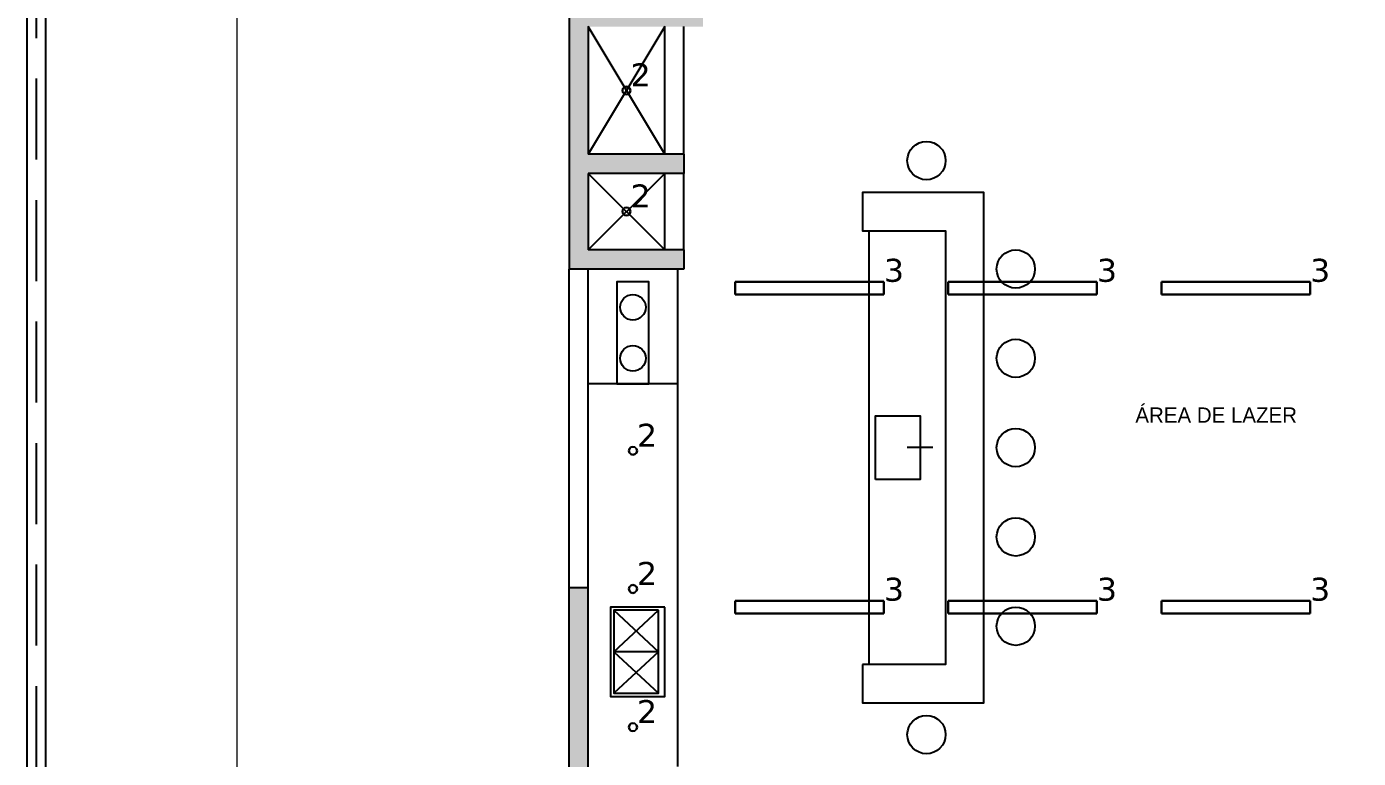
# Model space of a CAD drawing. Header units: metres. Extents: x 3021.9 to 3079.2, y 2067.5 to 2122.4.
# Drawn here: x 3021.86 to 3032.3, y 2102.7 to 2108.43 of the extents above; entities that cross this region are included whole.
import ezdxf

# ---------------------------------------------------------------- set-up
doc = ezdxf.new("R2010")
doc.units = ezdxf.units.M
doc.linetypes.add('HIDDEN', pattern=[9.525, 6.35, -3.175])
for name, color, linetype in [('1', 1, 'Continuous'), ('2', 44, 'Continuous'), ('3', 3, 'Continuous'), ('5', 5, 'Continuous'), ('projecao', 8, 'HIDDEN'), ('Texto', 44, 'Continuous')]:
    doc.layers.add(name, color=color, linetype=linetype)
doc.layers.add('DLX_LUM', color=7, linetype='Continuous', true_color=0x7f7f7f)
doc.layers.add('DLX_LUMKEY_IDX', color=7, linetype='Continuous', true_color=0x969696)
doc.styles.add('style1', font='GOTHIC.TTF')
doc.styles.add('TableTextStyle', font='')
doc.styles.get('TableTextStyle').set_extended_font_data('VERDANA.TTF')

msp = doc.modelspace()

# ---------------------------------------------------------------- hatches: boundary and pattern name
at = {"linetype": 'Continuous'}
h = msp.add_hatch(color=251, dxfattribs=at)
h.paths.add_polyline_path([(3026.112, 2104.032), (3026.112, 2101.632), (3027.162, 2101.632), (3027.162, 2101.832), (3026.262, 2101.832), (3026.262, 2104.032)])
h.paths.add_polyline_path([(3026.112, 2108.632), (3026.112, 2106.532), (3027.012, 2106.532), (3027.012, 2106.682), (3026.262, 2106.682), (3026.262, 2107.282), (3027.012, 2107.282), (3027.012, 2107.432), (3026.262, 2107.432), (3026.262, 2108.432), (3027.162, 2108.432), (3027.162, 2108.632)])
h.paths.add_polyline_path([(3027.012, 2110.782), (3027.012, 2110.132), (3028.812, 2110.132), (3028.812, 2110.282), (3027.162, 2110.282), (3027.162, 2110.782)], flags=17)
h.paths.add_polyline_path([(3027.012, 2113.932), (3027.012, 2113.282), (3027.162, 2113.282), (3027.162, 2113.782), (3029.712, 2113.782), (3029.712, 2110.282), (3029.612, 2110.282), (3029.612, 2110.132), (3029.862, 2110.132), (3029.862, 2113.782), (3033.862, 2113.782), (3033.862, 2113.282), (3034.012, 2113.282), (3034.012, 2113.932)])
h.paths.add_polyline_path([(3033.312, 2100.132), (3033.312, 2099.982), (3033.862, 2099.982), (3033.862, 2097.482), (3032.937, 2097.482), (3032.937, 2097.332), (3034.012, 2097.332), (3034.012, 2100.132)])
h.paths.add_polyline_path([(3031.262, 2099.432), (3031.262, 2100.132), (3031.012, 2100.132), (3031.012, 2099.982), (3031.112, 2099.982), (3031.112, 2099.282), (3031.787, 2099.282), (3031.787, 2097.482), (3031.787, 2097.332), (3031.937, 2097.332), (3031.937, 2097.482), (3031.937, 2099.282), (3032.612, 2099.282), (3032.612, 2099.982), (3032.712, 2099.982), (3032.712, 2100.132), (3032.462, 2100.132), (3032.462, 2099.432)])
h.paths.add_polyline_path([(3029.612, 2100.132), (3029.612, 2099.982), (3029.712, 2099.982), (3029.712, 2097.482), (3027.162, 2097.482), (3027.162, 2097.982), (3027.012, 2097.982), (3027.012, 2097.332), (3030.787, 2097.332), (3030.787, 2097.482), (3029.862, 2097.482), (3029.862, 2099.982), (3030.412, 2099.982), (3030.412, 2100.132)])
h.paths.add_polyline_path([(3027.012, 2100.132), (3027.012, 2099.482), (3027.162, 2099.482), (3027.162, 2099.982), (3028.812, 2099.982), (3028.812, 2100.132)], flags=17)

# ---------------------------------------------------------------- linework, layer by layer
at = {"layer": '1', "linetype": 'Continuous', "lineweight": 13}
msp.add_line((3023.512, 2097.832), (3023.512, 2116.832), dxfattribs=at)
at = {"layer": '1'}
for p, q in [((3026.862, 2107.432), (3026.262, 2108.432)), ((3026.862, 2108.432), (3026.262, 2107.432)), ((3026.862, 2107.432), (3026.862, 2108.432)), ((3027.012, 2107.432), (3027.012, 2108.432)), ((3026.862, 2106.682), (3026.262, 2107.282)), ((3026.862, 2107.282), (3026.262, 2106.682)), ((3026.862, 2106.682), (3026.862, 2107.282)), ((3027.012, 2106.682), (3027.012, 2107.282)), ((3028.962, 2105.132), (3028.762, 2105.132)), ((3026.462, 2103.532), (3026.812, 2103.857)), ((3026.462, 2103.857), (3026.812, 2103.532)), ((3026.812, 2103.532), (3026.462, 2103.532)), ((3026.812, 2103.532), (3026.462, 2103.207)), ((3026.462, 2103.532), (3026.812, 2103.207))]:
    msp.add_line(p, q, dxfattribs=at)
for points in [[(3026.487, 2105.632), (3026.737, 2105.632), (3026.737, 2106.432), (3026.487, 2106.432)], [(3028.512, 2104.882), (3028.512, 2105.382), (3028.862, 2105.382), (3028.862, 2104.882)], [(3026.862, 2103.882), (3026.437, 2103.882), (3026.437, 2103.182), (3026.862, 2103.182)], [(3026.812, 2103.857), (3026.462, 2103.857), (3026.462, 2103.207), (3026.812, 2103.207)]]:
    msp.add_lwpolyline(points, close=True, dxfattribs=at)
for centre, radius in [((3028.912, 2107.382), 0.15), ((3029.612, 2106.532), 0.15), ((3026.612, 2106.232), 0.1), ((3026.612, 2105.832), 0.1), ((3029.612, 2105.832), 0.15), ((3029.612, 2105.132), 0.15), ((3029.612, 2104.432), 0.15), ((3029.612, 2103.732), 0.15), ((3028.912, 2102.882), 0.15)]:
    msp.add_circle(centre, radius, dxfattribs=at)
at = {"layer": '2'}
for p, q in [((3028.462, 2103.432), (3028.462, 2106.832)), ((3026.962, 2105.632), (3026.962, 2102.632))]:
    msp.add_line(p, q, dxfattribs=at)
at = {"layer": '3'}
for p, q in [((3026.112, 2104.032), (3026.112, 2106.532)), ((3026.262, 2104.032), (3026.262, 2106.532)), ((3026.962, 2106.532), (3026.962, 2105.632)), ((3026.962, 2105.632), (3026.262, 2105.632))]:
    msp.add_line(p, q, dxfattribs=at)
for points in [[(3066.012, 2120.482), (3021.862, 2120.482), (3021.862, 2080.182), (3041.512, 2080.182)], [(3022.012, 2080.332), (3022.012, 2120.332)], [(3028.412, 2103.432), (3028.412, 2103.132), (3029.362, 2103.132), (3029.362, 2107.132), (3028.412, 2107.132), (3028.412, 2106.832), (3029.062, 2106.832), (3029.062, 2103.432), (3028.412, 2103.432)]]:
    msp.add_lwpolyline(points, dxfattribs=at)
at = {"layer": '5'}
for p, q in [((3026.112, 2108.632), (3026.112, 2106.532)), ((3026.262, 2108.432), (3026.262, 2107.432)), ((3027.012, 2107.432), (3026.262, 2107.432)), ((3027.012, 2107.432), (3027.012, 2107.282)), ((3027.012, 2107.282), (3026.262, 2107.282)), ((3026.262, 2107.282), (3026.262, 2106.682)), ((3027.012, 2106.682), (3026.262, 2106.682)), ((3027.012, 2106.682), (3027.012, 2106.532)), ((3027.012, 2106.532), (3026.112, 2106.532)), ((3026.112, 2101.632), (3026.112, 2104.032)), ((3026.262, 2104.032), (3026.112, 2104.032)), ((3026.262, 2101.832), (3026.262, 2104.032))]:
    msp.add_line(p, q, dxfattribs=at)
at = {"layer": 'DLX_LUM'}
for points in [[(3026.53, 2107.932, 0), (3026.534, 2107.948, 0)], [(3026.534, 2107.948, 0), (3026.53, 2107.932, 0)], [(3026.534, 2107.948, 0), (3026.53, 2107.932, 0)], [(3026.53, 2107.932, 0), (3026.534, 2107.948, 0)], [(3026.534, 2107.916, 0), (3026.53, 2107.932, 0)], [(3026.53, 2107.932, 0), (3026.53, 2107.932, 0)], [(3026.53, 2107.932, 0), (3026.534, 2107.916, 0)], [(3026.53, 2107.932, 0), (3026.53, 2107.932, 0)], [(3026.53, 2107.932, 0), (3026.534, 2107.916, 0)], [(3026.534, 2107.916, 0), (3026.53, 2107.932, 0)], [(3026.534, 2107.948, 0), (3026.546, 2107.959, 0)], [(3026.546, 2107.959, 0), (3026.534, 2107.948, 0)], [(3026.546, 2107.959, 0), (3026.534, 2107.948, 0)], [(3026.534, 2107.948, 0), (3026.546, 2107.959, 0)], [(3026.534, 2107.948, 0), (3026.534, 2107.948, 0)], [(3026.534, 2107.948, 0), (3026.534, 2107.948, 0)], [(3026.546, 2107.904, 0), (3026.534, 2107.916, 0)], [(3026.534, 2107.916, 0), (3026.534, 2107.916, 0)], [(3026.534, 2107.916, 0), (3026.546, 2107.904, 0)], [(3026.534, 2107.916, 0), (3026.534, 2107.916, 0)], [(3026.534, 2107.916, 0), (3026.546, 2107.904, 0)], [(3026.546, 2107.904, 0), (3026.534, 2107.916, 0)], [(3026.546, 2107.959, 0), (3026.562, 2107.964, 0)], [(3026.562, 2107.964, 0), (3026.546, 2107.959, 0)], [(3026.562, 2107.964, 0), (3026.546, 2107.959, 0)], [(3026.546, 2107.959, 0), (3026.562, 2107.964, 0)], [(3026.546, 2107.959, 0), (3026.546, 2107.959, 0)], [(3026.546, 2107.959, 0), (3026.546, 2107.959, 0)], [(3026.562, 2107.9, 0), (3026.546, 2107.904, 0)], [(3026.546, 2107.904, 0), (3026.546, 2107.904, 0)], [(3026.546, 2107.904, 0), (3026.562, 2107.9, 0)], [(3026.546, 2107.904, 0), (3026.546, 2107.904, 0)], [(3026.546, 2107.904, 0), (3026.562, 2107.9, 0)], [(3026.562, 2107.9, 0), (3026.546, 2107.904, 0)], [(3026.562, 2107.964, 0), (3026.562, 2107.964, 0)], [(3026.562, 2107.964, 0), (3026.578, 2107.959, 0)], [(3026.578, 2107.959, 0), (3026.562, 2107.964, 0)], [(3026.562, 2107.964, 0), (3026.562, 2107.964, 0)], [(3026.578, 2107.959, 0), (3026.562, 2107.964, 0)], [(3026.562, 2107.964, 0), (3026.578, 2107.959, 0)], [(3026.578, 2107.904, 0), (3026.562, 2107.9, 0)], [(3026.562, 2107.9, 0), (3026.578, 2107.904, 0)], [(3026.562, 2107.9, 0), (3026.578, 2107.904, 0)], [(3026.578, 2107.904, 0), (3026.562, 2107.9, 0)], [(3026.578, 2107.959, 0), (3026.578, 2107.959, 0)], [(3026.578, 2107.959, 0), (3026.589, 2107.948, 0)], [(3026.589, 2107.948, 0), (3026.578, 2107.959, 0)], [(3026.578, 2107.959, 0), (3026.578, 2107.959, 0)], [(3026.589, 2107.948, 0), (3026.578, 2107.959, 0)], [(3026.578, 2107.959, 0), (3026.589, 2107.948, 0)], [(3026.589, 2107.916, 0), (3026.578, 2107.904, 0)], [(3026.578, 2107.904, 0), (3026.589, 2107.916, 0)], [(3026.578, 2107.904, 0), (3026.589, 2107.916, 0)], [(3026.589, 2107.916, 0), (3026.578, 2107.904, 0)], [(3026.578, 2107.904, 0), (3026.578, 2107.904, 0)], [(3026.578, 2107.904, 0), (3026.578, 2107.904, 0)], [(3026.589, 2107.948, 0), (3026.589, 2107.948, 0)], [(3026.589, 2107.948, 0), (3026.594, 2107.932, 0)], [(3026.594, 2107.932, 0), (3026.589, 2107.948, 0)], [(3026.589, 2107.948, 0), (3026.589, 2107.948, 0)], [(3026.594, 2107.932, 0), (3026.589, 2107.948, 0)], [(3026.589, 2107.948, 0), (3026.594, 2107.932, 0)], [(3026.594, 2107.932, 0), (3026.589, 2107.916, 0)], [(3026.589, 2107.916, 0), (3026.594, 2107.932, 0)], [(3026.589, 2107.916, 0), (3026.594, 2107.932, 0)], [(3026.594, 2107.932, 0), (3026.589, 2107.916, 0)], [(3026.589, 2107.916, 0), (3026.589, 2107.916, 0)], [(3026.589, 2107.916, 0), (3026.589, 2107.916, 0)], [(3026.594, 2107.932, 0), (3026.594, 2107.932, 0)], [(3026.594, 2107.932, 0), (3026.594, 2107.932, 0)], [(3026.562, 2107.9, 0), (3026.562, 2107.9, 0)], [(3026.562, 2107.9, 0), (3026.562, 2107.9, 0)], [(3026.53, 2106.983, 0), (3026.534, 2106.999, 0)], [(3026.534, 2106.999, 0), (3026.53, 2106.983, 0)], [(3026.534, 2106.999, 0), (3026.53, 2106.983, 0)], [(3026.53, 2106.983, 0), (3026.534, 2106.999, 0)], [(3026.534, 2106.967, 0), (3026.53, 2106.983, 0)], [(3026.53, 2106.983, 0), (3026.53, 2106.983, 0)], [(3026.53, 2106.983, 0), (3026.534, 2106.967, 0)], [(3026.53, 2106.983, 0), (3026.53, 2106.983, 0)], [(3026.53, 2106.983, 0), (3026.534, 2106.967, 0)], [(3026.534, 2106.967, 0), (3026.53, 2106.983, 0)], [(3026.534, 2106.999, 0), (3026.546, 2107.011, 0)], [(3026.546, 2107.011, 0), (3026.534, 2106.999, 0)], [(3026.546, 2107.011, 0), (3026.534, 2106.999, 0)], [(3026.534, 2106.999, 0), (3026.546, 2107.011, 0)], [(3026.534, 2106.999, 0), (3026.534, 2106.999, 0)], [(3026.534, 2106.999, 0), (3026.534, 2106.999, 0)], [(3026.546, 2106.955, 0), (3026.534, 2106.967, 0)], [(3026.534, 2106.967, 0), (3026.534, 2106.967, 0)], [(3026.534, 2106.967, 0), (3026.546, 2106.955, 0)], [(3026.534, 2106.967, 0), (3026.534, 2106.967, 0)], [(3026.534, 2106.967, 0), (3026.546, 2106.955, 0)], [(3026.546, 2106.955, 0), (3026.534, 2106.967, 0)], [(3026.546, 2107.011, 0), (3026.562, 2107.015, 0)], [(3026.562, 2107.015, 0), (3026.546, 2107.011, 0)], [(3026.562, 2107.015, 0), (3026.546, 2107.011, 0)], [(3026.546, 2107.011, 0), (3026.562, 2107.015, 0)], [(3026.546, 2107.011, 0), (3026.546, 2107.011, 0)], [(3026.546, 2107.011, 0), (3026.546, 2107.011, 0)], [(3026.562, 2107.015, 0), (3026.562, 2107.015, 0)], [(3026.562, 2107.015, 0), (3026.578, 2107.011, 0)], [(3026.578, 2107.011, 0), (3026.562, 2107.015, 0)], [(3026.562, 2107.015, 0), (3026.562, 2107.015, 0)], [(3026.578, 2107.011, 0), (3026.562, 2107.015, 0)], [(3026.562, 2107.015, 0), (3026.578, 2107.011, 0)], [(3026.578, 2107.011, 0), (3026.578, 2107.011, 0)], [(3026.578, 2107.011, 0), (3026.589, 2106.999, 0)], [(3026.589, 2106.999, 0), (3026.578, 2107.011, 0)], [(3026.578, 2107.011, 0), (3026.578, 2107.011, 0)], [(3026.589, 2106.999, 0), (3026.578, 2107.011, 0)], [(3026.578, 2107.011, 0), (3026.589, 2106.999, 0)], [(3026.589, 2106.967, 0), (3026.578, 2106.955, 0)], [(3026.578, 2106.955, 0), (3026.589, 2106.967, 0)], [(3026.578, 2106.955, 0), (3026.589, 2106.967, 0)], [(3026.589, 2106.967, 0), (3026.578, 2106.955, 0)], [(3026.589, 2106.999, 0), (3026.589, 2106.999, 0)], [(3026.589, 2106.999, 0), (3026.594, 2106.983, 0)], [(3026.594, 2106.983, 0), (3026.589, 2106.999, 0)], [(3026.589, 2106.999, 0), (3026.589, 2106.999, 0)], [(3026.594, 2106.983, 0), (3026.589, 2106.999, 0)], [(3026.589, 2106.999, 0), (3026.594, 2106.983, 0)], [(3026.594, 2106.983, 0), (3026.589, 2106.967, 0)], [(3026.589, 2106.967, 0), (3026.594, 2106.983, 0)], [(3026.589, 2106.967, 0), (3026.594, 2106.983, 0)], [(3026.594, 2106.983, 0), (3026.589, 2106.967, 0)], [(3026.589, 2106.967, 0), (3026.589, 2106.967, 0)], [(3026.589, 2106.967, 0), (3026.589, 2106.967, 0)], [(3026.594, 2106.983, 0), (3026.594, 2106.983, 0)], [(3026.594, 2106.983, 0), (3026.594, 2106.983, 0)], [(3026.562, 2106.951, 0), (3026.546, 2106.955, 0)], [(3026.546, 2106.955, 0), (3026.546, 2106.955, 0)], [(3026.546, 2106.955, 0), (3026.562, 2106.951, 0)], [(3026.546, 2106.955, 0), (3026.546, 2106.955, 0)], [(3026.546, 2106.955, 0), (3026.562, 2106.951, 0)], [(3026.562, 2106.951, 0), (3026.546, 2106.955, 0)], [(3026.578, 2106.955, 0), (3026.562, 2106.951, 0)], [(3026.562, 2106.951, 0), (3026.578, 2106.955, 0)], [(3026.562, 2106.951, 0), (3026.578, 2106.955, 0)], [(3026.578, 2106.955, 0), (3026.562, 2106.951, 0)], [(3026.562, 2106.951, 0), (3026.562, 2106.951, 0)], [(3026.562, 2106.951, 0), (3026.562, 2106.951, 0)], [(3026.578, 2106.955, 0), (3026.578, 2106.955, 0)], [(3026.578, 2106.955, 0), (3026.578, 2106.955, 0)], [(3027.414, 2106.332, 0), (3027.414, 2106.432, 0)], [(3027.414, 2106.432, 0), (3027.414, 2106.432, 0)], [(3027.414, 2106.432, 0), (3027.414, 2106.332, 0)], [(3027.414, 2106.432, 0), (3028.579, 2106.432, 0)], [(3028.579, 2106.432, 0), (3027.414, 2106.432, 0)], [(3027.414, 2106.432, 0), (3027.414, 2106.432, 0)], [(3027.414, 2106.432, 0), (3027.414, 2106.332, 0)], [(3028.579, 2106.432, 0), (3027.414, 2106.432, 0)], [(3027.414, 2106.332, 0), (3027.414, 2106.432, 0)], [(3027.414, 2106.432, 0), (3028.579, 2106.432, 0)], [(3028.579, 2106.432, 0), (3028.579, 2106.332, 0)], [(3028.579, 2106.332, 0), (3028.579, 2106.432, 0)], [(3028.579, 2106.432, 0), (3028.579, 2106.432, 0)], [(3028.579, 2106.432, 0), (3028.579, 2106.432, 0)], [(3028.579, 2106.332, 0), (3028.579, 2106.432, 0)], [(3028.579, 2106.432, 0), (3028.579, 2106.332, 0)], [(3029.083, 2106.332, 0), (3029.083, 2106.432, 0)], [(3029.083, 2106.432, 0), (3029.083, 2106.432, 0)], [(3029.083, 2106.432, 0), (3029.083, 2106.332, 0)], [(3029.083, 2106.432, 0), (3030.248, 2106.432, 0)], [(3030.248, 2106.432, 0), (3029.083, 2106.432, 0)], [(3029.083, 2106.432, 0), (3029.083, 2106.432, 0)], [(3029.083, 2106.432, 0), (3029.083, 2106.332, 0)], [(3030.248, 2106.432, 0), (3029.083, 2106.432, 0)], [(3029.083, 2106.332, 0), (3029.083, 2106.432, 0)], [(3029.083, 2106.432, 0), (3030.248, 2106.432, 0)], [(3030.248, 2106.432, 0), (3030.248, 2106.332, 0)], [(3030.248, 2106.332, 0), (3030.248, 2106.432, 0)], [(3030.248, 2106.432, 0), (3030.248, 2106.432, 0)], [(3030.248, 2106.432, 0), (3030.248, 2106.432, 0)], [(3030.248, 2106.332, 0), (3030.248, 2106.432, 0)], [(3030.248, 2106.432, 0), (3030.248, 2106.332, 0)], [(3030.753, 2106.332, 0), (3030.753, 2106.432, 0)], [(3030.753, 2106.432, 0), (3030.753, 2106.432, 0)], [(3030.753, 2106.432, 0), (3030.753, 2106.332, 0)], [(3030.753, 2106.432, 0), (3031.918, 2106.432, 0)], [(3031.918, 2106.432, 0), (3030.753, 2106.432, 0)], [(3030.753, 2106.432, 0), (3030.753, 2106.432, 0)], [(3030.753, 2106.432, 0), (3030.753, 2106.332, 0)], [(3031.918, 2106.432, 0), (3030.753, 2106.432, 0)], [(3030.753, 2106.332, 0), (3030.753, 2106.432, 0)], [(3030.753, 2106.432, 0), (3031.918, 2106.432, 0)], [(3031.918, 2106.432, 0), (3031.918, 2106.332, 0)], [(3031.918, 2106.332, 0), (3031.918, 2106.432, 0)], [(3031.918, 2106.432, 0), (3031.918, 2106.432, 0)], [(3031.918, 2106.432, 0), (3031.918, 2106.432, 0)], [(3031.918, 2106.332, 0), (3031.918, 2106.432, 0)], [(3031.918, 2106.432, 0), (3031.918, 2106.332, 0)], [(3028.579, 2106.332, 0), (3027.414, 2106.332, 0)], [(3027.414, 2106.332, 0), (3027.414, 2106.332, 0)], [(3027.414, 2106.332, 0), (3028.579, 2106.332, 0)], [(3027.414, 2106.332, 0), (3027.414, 2106.332, 0)], [(3027.414, 2106.332, 0), (3028.579, 2106.332, 0)], [(3028.579, 2106.332, 0), (3027.414, 2106.332, 0)], [(3028.579, 2106.332, 0), (3028.579, 2106.332, 0)], [(3028.579, 2106.332, 0), (3028.579, 2106.332, 0)], [(3030.248, 2106.332, 0), (3029.083, 2106.332, 0)], [(3029.083, 2106.332, 0), (3029.083, 2106.332, 0)], [(3029.083, 2106.332, 0), (3030.248, 2106.332, 0)], [(3029.083, 2106.332, 0), (3029.083, 2106.332, 0)], [(3029.083, 2106.332, 0), (3030.248, 2106.332, 0)], [(3030.248, 2106.332, 0), (3029.083, 2106.332, 0)], [(3030.248, 2106.332, 0), (3030.248, 2106.332, 0)], [(3030.248, 2106.332, 0), (3030.248, 2106.332, 0)], [(3031.918, 2106.332, 0), (3030.753, 2106.332, 0)], [(3030.753, 2106.332, 0), (3030.753, 2106.332, 0)], [(3030.753, 2106.332, 0), (3031.918, 2106.332, 0)], [(3030.753, 2106.332, 0), (3030.753, 2106.332, 0)], [(3030.753, 2106.332, 0), (3031.918, 2106.332, 0)], [(3031.918, 2106.332, 0), (3030.753, 2106.332, 0)], [(3031.918, 2106.332, 0), (3031.918, 2106.332, 0)], [(3031.918, 2106.332, 0), (3031.918, 2106.332, 0)], [(3026.58, 2105.107, 0), (3026.584, 2105.123, 0)], [(3026.584, 2105.123, 0), (3026.58, 2105.107, 0)], [(3026.584, 2105.123, 0), (3026.58, 2105.107, 0)], [(3026.58, 2105.107, 0), (3026.584, 2105.123, 0)], [(3026.584, 2105.091, 0), (3026.58, 2105.107, 0)], [(3026.58, 2105.107, 0), (3026.58, 2105.107, 0)], [(3026.58, 2105.107, 0), (3026.584, 2105.091, 0)], [(3026.58, 2105.107, 0), (3026.58, 2105.107, 0)], [(3026.58, 2105.107, 0), (3026.584, 2105.091, 0)], [(3026.584, 2105.091, 0), (3026.58, 2105.107, 0)], [(3026.584, 2105.123, 0), (3026.596, 2105.135, 0)], [(3026.596, 2105.135, 0), (3026.584, 2105.123, 0)], [(3026.596, 2105.135, 0), (3026.584, 2105.123, 0)], [(3026.584, 2105.123, 0), (3026.596, 2105.135, 0)], [(3026.584, 2105.123, 0), (3026.584, 2105.123, 0)], [(3026.584, 2105.123, 0), (3026.584, 2105.123, 0)], [(3026.596, 2105.08, 0), (3026.584, 2105.091, 0)], [(3026.584, 2105.091, 0), (3026.584, 2105.091, 0)], [(3026.584, 2105.091, 0), (3026.596, 2105.08, 0)], [(3026.584, 2105.091, 0), (3026.584, 2105.091, 0)], [(3026.584, 2105.091, 0), (3026.596, 2105.08, 0)], [(3026.596, 2105.08, 0), (3026.584, 2105.091, 0)], [(3026.596, 2105.135, 0), (3026.612, 2105.139, 0)], [(3026.612, 2105.139, 0), (3026.596, 2105.135, 0)], [(3026.612, 2105.139, 0), (3026.596, 2105.135, 0)], [(3026.596, 2105.135, 0), (3026.612, 2105.139, 0)], [(3026.596, 2105.135, 0), (3026.596, 2105.135, 0)], [(3026.596, 2105.135, 0), (3026.596, 2105.135, 0)], [(3026.612, 2105.139, 0), (3026.612, 2105.139, 0)], [(3026.612, 2105.139, 0), (3026.628, 2105.135, 0)], [(3026.628, 2105.135, 0), (3026.612, 2105.139, 0)], [(3026.612, 2105.139, 0), (3026.612, 2105.139, 0)], [(3026.628, 2105.135, 0), (3026.612, 2105.139, 0)], [(3026.612, 2105.139, 0), (3026.628, 2105.135, 0)], [(3026.628, 2105.135, 0), (3026.628, 2105.135, 0)], [(3026.628, 2105.135, 0), (3026.639, 2105.123, 0)], [(3026.639, 2105.123, 0), (3026.628, 2105.135, 0)], [(3026.628, 2105.135, 0), (3026.628, 2105.135, 0)], [(3026.639, 2105.123, 0), (3026.628, 2105.135, 0)], [(3026.628, 2105.135, 0), (3026.639, 2105.123, 0)], [(3026.639, 2105.091, 0), (3026.628, 2105.08, 0)], [(3026.628, 2105.08, 0), (3026.639, 2105.091, 0)], [(3026.628, 2105.08, 0), (3026.639, 2105.091, 0)], [(3026.639, 2105.091, 0), (3026.628, 2105.08, 0)], [(3026.639, 2105.123, 0), (3026.639, 2105.123, 0)], [(3026.639, 2105.123, 0), (3026.644, 2105.107, 0)], [(3026.644, 2105.107, 0), (3026.639, 2105.123, 0)], [(3026.639, 2105.123, 0), (3026.639, 2105.123, 0)], [(3026.644, 2105.107, 0), (3026.639, 2105.123, 0)], [(3026.639, 2105.123, 0), (3026.644, 2105.107, 0)], [(3026.644, 2105.107, 0), (3026.639, 2105.091, 0)], [(3026.639, 2105.091, 0), (3026.644, 2105.107, 0)], [(3026.639, 2105.091, 0), (3026.644, 2105.107, 0)], [(3026.644, 2105.107, 0), (3026.639, 2105.091, 0)], [(3026.639, 2105.091, 0), (3026.639, 2105.091, 0)], [(3026.639, 2105.091, 0), (3026.639, 2105.091, 0)], [(3026.644, 2105.107, 0), (3026.644, 2105.107, 0)], [(3026.644, 2105.107, 0), (3026.644, 2105.107, 0)], [(3026.612, 2105.075, 0), (3026.596, 2105.08, 0)], [(3026.596, 2105.08, 0), (3026.596, 2105.08, 0)], [(3026.596, 2105.08, 0), (3026.612, 2105.075, 0)], [(3026.596, 2105.08, 0), (3026.596, 2105.08, 0)], [(3026.596, 2105.08, 0), (3026.612, 2105.075, 0)], [(3026.612, 2105.075, 0), (3026.596, 2105.08, 0)], [(3026.628, 2105.08, 0), (3026.612, 2105.075, 0)], [(3026.612, 2105.075, 0), (3026.628, 2105.08, 0)], [(3026.612, 2105.075, 0), (3026.628, 2105.08, 0)], [(3026.628, 2105.08, 0), (3026.612, 2105.075, 0)], [(3026.612, 2105.075, 0), (3026.612, 2105.075, 0)], [(3026.612, 2105.075, 0), (3026.612, 2105.075, 0)], [(3026.628, 2105.08, 0), (3026.628, 2105.08, 0)], [(3026.628, 2105.08, 0), (3026.628, 2105.08, 0)], [(3026.58, 2104.024, 0), (3026.584, 2104.04, 0)], [(3026.584, 2104.04, 0), (3026.58, 2104.024, 0)], [(3026.584, 2104.04, 0), (3026.58, 2104.024, 0)], [(3026.58, 2104.024, 0), (3026.584, 2104.04, 0)], [(3026.584, 2104.04, 0), (3026.596, 2104.052, 0)], [(3026.596, 2104.052, 0), (3026.584, 2104.04, 0)], [(3026.596, 2104.052, 0), (3026.584, 2104.04, 0)], [(3026.584, 2104.04, 0), (3026.596, 2104.052, 0)], [(3026.584, 2104.04, 0), (3026.584, 2104.04, 0)], [(3026.584, 2104.04, 0), (3026.584, 2104.04, 0)], [(3026.596, 2104.052, 0), (3026.612, 2104.056, 0)], [(3026.612, 2104.056, 0), (3026.596, 2104.052, 0)], [(3026.612, 2104.056, 0), (3026.596, 2104.052, 0)], [(3026.596, 2104.052, 0), (3026.612, 2104.056, 0)], [(3026.596, 2104.052, 0), (3026.596, 2104.052, 0)], [(3026.596, 2104.052, 0), (3026.596, 2104.052, 0)], [(3026.612, 2104.056, 0), (3026.612, 2104.056, 0)], [(3026.612, 2104.056, 0), (3026.628, 2104.052, 0)], [(3026.628, 2104.052, 0), (3026.612, 2104.056, 0)], [(3026.612, 2104.056, 0), (3026.612, 2104.056, 0)], [(3026.628, 2104.052, 0), (3026.612, 2104.056, 0)], [(3026.612, 2104.056, 0), (3026.628, 2104.052, 0)], [(3026.628, 2104.052, 0), (3026.628, 2104.052, 0)], [(3026.628, 2104.052, 0), (3026.639, 2104.04, 0)], [(3026.639, 2104.04, 0), (3026.628, 2104.052, 0)], [(3026.628, 2104.052, 0), (3026.628, 2104.052, 0)], [(3026.639, 2104.04, 0), (3026.628, 2104.052, 0)], [(3026.628, 2104.052, 0), (3026.639, 2104.04, 0)], [(3026.639, 2104.04, 0), (3026.639, 2104.04, 0)], [(3026.639, 2104.04, 0), (3026.644, 2104.024, 0)], [(3026.644, 2104.024, 0), (3026.639, 2104.04, 0)], [(3026.639, 2104.04, 0), (3026.639, 2104.04, 0)], [(3026.644, 2104.024, 0), (3026.639, 2104.04, 0)], [(3026.639, 2104.04, 0), (3026.644, 2104.024, 0)], [(3026.584, 2104.008, 0), (3026.58, 2104.024, 0)], [(3026.58, 2104.024, 0), (3026.58, 2104.024, 0)], [(3026.58, 2104.024, 0), (3026.584, 2104.008, 0)], [(3026.58, 2104.024, 0), (3026.58, 2104.024, 0)], [(3026.58, 2104.024, 0), (3026.584, 2104.008, 0)], [(3026.584, 2104.008, 0), (3026.58, 2104.024, 0)], [(3026.596, 2103.996, 0), (3026.584, 2104.008, 0)], [(3026.584, 2104.008, 0), (3026.584, 2104.008, 0)], [(3026.584, 2104.008, 0), (3026.596, 2103.996, 0)], [(3026.584, 2104.008, 0), (3026.584, 2104.008, 0)], [(3026.584, 2104.008, 0), (3026.596, 2103.996, 0)], [(3026.596, 2103.996, 0), (3026.584, 2104.008, 0)], [(3026.612, 2103.992, 0), (3026.596, 2103.996, 0)], [(3026.596, 2103.996, 0), (3026.596, 2103.996, 0)], [(3026.596, 2103.996, 0), (3026.612, 2103.992, 0)], [(3026.596, 2103.996, 0), (3026.596, 2103.996, 0)], [(3026.596, 2103.996, 0), (3026.612, 2103.992, 0)], [(3026.612, 2103.992, 0), (3026.596, 2103.996, 0)], [(3026.628, 2103.996, 0), (3026.612, 2103.992, 0)], [(3026.612, 2103.992, 0), (3026.628, 2103.996, 0)], [(3026.612, 2103.992, 0), (3026.628, 2103.996, 0)], [(3026.628, 2103.996, 0), (3026.612, 2103.992, 0)], [(3026.612, 2103.992, 0), (3026.612, 2103.992, 0)], [(3026.612, 2103.992, 0), (3026.612, 2103.992, 0)], [(3026.639, 2104.008, 0), (3026.628, 2103.996, 0)], [(3026.628, 2103.996, 0), (3026.639, 2104.008, 0)], [(3026.628, 2103.996, 0), (3026.639, 2104.008, 0)], [(3026.639, 2104.008, 0), (3026.628, 2103.996, 0)], [(3026.628, 2103.996, 0), (3026.628, 2103.996, 0)], [(3026.628, 2103.996, 0), (3026.628, 2103.996, 0)], [(3026.644, 2104.024, 0), (3026.639, 2104.008, 0)], [(3026.639, 2104.008, 0), (3026.644, 2104.024, 0)], [(3026.639, 2104.008, 0), (3026.644, 2104.024, 0)], [(3026.644, 2104.024, 0), (3026.639, 2104.008, 0)], [(3026.639, 2104.008, 0), (3026.639, 2104.008, 0)], [(3026.639, 2104.008, 0), (3026.639, 2104.008, 0)], [(3026.644, 2104.024, 0), (3026.644, 2104.024, 0)], [(3026.644, 2104.024, 0), (3026.644, 2104.024, 0)], [(3027.414, 2103.832, 0), (3027.414, 2103.932, 0)], [(3027.414, 2103.932, 0), (3027.414, 2103.932, 0)], [(3027.414, 2103.932, 0), (3027.414, 2103.832, 0)], [(3027.414, 2103.932, 0), (3028.579, 2103.932, 0)], [(3028.579, 2103.932, 0), (3027.414, 2103.932, 0)], [(3027.414, 2103.932, 0), (3027.414, 2103.932, 0)], [(3027.414, 2103.932, 0), (3027.414, 2103.832, 0)], [(3028.579, 2103.932, 0), (3027.414, 2103.932, 0)], [(3027.414, 2103.832, 0), (3027.414, 2103.932, 0)], [(3027.414, 2103.932, 0), (3028.579, 2103.932, 0)], [(3028.579, 2103.832, 0), (3027.414, 2103.832, 0)], [(3027.414, 2103.832, 0), (3027.414, 2103.832, 0)], [(3027.414, 2103.832, 0), (3028.579, 2103.832, 0)], [(3027.414, 2103.832, 0), (3027.414, 2103.832, 0)], [(3027.414, 2103.832, 0), (3028.579, 2103.832, 0)], [(3028.579, 2103.832, 0), (3027.414, 2103.832, 0)], [(3028.579, 2103.932, 0), (3028.579, 2103.832, 0)], [(3028.579, 2103.832, 0), (3028.579, 2103.932, 0)], [(3028.579, 2103.932, 0), (3028.579, 2103.932, 0)], [(3028.579, 2103.932, 0), (3028.579, 2103.932, 0)], [(3028.579, 2103.832, 0), (3028.579, 2103.932, 0)], [(3028.579, 2103.932, 0), (3028.579, 2103.832, 0)], [(3028.579, 2103.832, 0), (3028.579, 2103.832, 0)], [(3028.579, 2103.832, 0), (3028.579, 2103.832, 0)], [(3029.083, 2103.832, 0), (3029.083, 2103.932, 0)], [(3029.083, 2103.932, 0), (3029.083, 2103.932, 0)], [(3029.083, 2103.932, 0), (3029.083, 2103.832, 0)], [(3029.083, 2103.932, 0), (3030.248, 2103.932, 0)], [(3030.248, 2103.932, 0), (3029.083, 2103.932, 0)], [(3029.083, 2103.932, 0), (3029.083, 2103.932, 0)], [(3029.083, 2103.932, 0), (3029.083, 2103.832, 0)], [(3030.248, 2103.932, 0), (3029.083, 2103.932, 0)], [(3029.083, 2103.832, 0), (3029.083, 2103.932, 0)], [(3029.083, 2103.932, 0), (3030.248, 2103.932, 0)], [(3030.248, 2103.832, 0), (3029.083, 2103.832, 0)], [(3029.083, 2103.832, 0), (3029.083, 2103.832, 0)], [(3029.083, 2103.832, 0), (3030.248, 2103.832, 0)], [(3029.083, 2103.832, 0), (3029.083, 2103.832, 0)], [(3029.083, 2103.832, 0), (3030.248, 2103.832, 0)], [(3030.248, 2103.832, 0), (3029.083, 2103.832, 0)], [(3030.248, 2103.932, 0), (3030.248, 2103.832, 0)], [(3030.248, 2103.832, 0), (3030.248, 2103.932, 0)], [(3030.248, 2103.932, 0), (3030.248, 2103.932, 0)], [(3030.248, 2103.932, 0), (3030.248, 2103.932, 0)], [(3030.248, 2103.832, 0), (3030.248, 2103.932, 0)], [(3030.248, 2103.932, 0), (3030.248, 2103.832, 0)], [(3030.248, 2103.832, 0), (3030.248, 2103.832, 0)], [(3030.248, 2103.832, 0), (3030.248, 2103.832, 0)], [(3030.753, 2103.832, 0), (3030.753, 2103.932, 0)], [(3030.753, 2103.932, 0), (3030.753, 2103.932, 0)], [(3030.753, 2103.932, 0), (3030.753, 2103.832, 0)], [(3030.753, 2103.932, 0), (3031.918, 2103.932, 0)], [(3031.918, 2103.932, 0), (3030.753, 2103.932, 0)], [(3030.753, 2103.932, 0), (3030.753, 2103.932, 0)], [(3030.753, 2103.932, 0), (3030.753, 2103.832, 0)], [(3031.918, 2103.932, 0), (3030.753, 2103.932, 0)], [(3030.753, 2103.832, 0), (3030.753, 2103.932, 0)], [(3030.753, 2103.932, 0), (3031.918, 2103.932, 0)], [(3031.918, 2103.832, 0), (3030.753, 2103.832, 0)], [(3030.753, 2103.832, 0), (3030.753, 2103.832, 0)], [(3030.753, 2103.832, 0), (3031.918, 2103.832, 0)], [(3030.753, 2103.832, 0), (3030.753, 2103.832, 0)], [(3030.753, 2103.832, 0), (3031.918, 2103.832, 0)], [(3031.918, 2103.832, 0), (3030.753, 2103.832, 0)], [(3031.918, 2103.932, 0), (3031.918, 2103.832, 0)], [(3031.918, 2103.832, 0), (3031.918, 2103.932, 0)], [(3031.918, 2103.932, 0), (3031.918, 2103.932, 0)], [(3031.918, 2103.932, 0), (3031.918, 2103.932, 0)], [(3031.918, 2103.832, 0), (3031.918, 2103.932, 0)], [(3031.918, 2103.932, 0), (3031.918, 2103.832, 0)], [(3031.918, 2103.832, 0), (3031.918, 2103.832, 0)], [(3031.918, 2103.832, 0), (3031.918, 2103.832, 0)], [(3026.58, 2102.941, 0), (3026.584, 2102.957, 0)], [(3026.584, 2102.957, 0), (3026.58, 2102.941, 0)], [(3026.584, 2102.957, 0), (3026.58, 2102.941, 0)], [(3026.58, 2102.941, 0), (3026.584, 2102.957, 0)], [(3026.584, 2102.925, 0), (3026.58, 2102.941, 0)], [(3026.58, 2102.941, 0), (3026.58, 2102.941, 0)], [(3026.58, 2102.941, 0), (3026.584, 2102.925, 0)], [(3026.58, 2102.941, 0), (3026.58, 2102.941, 0)], [(3026.58, 2102.941, 0), (3026.584, 2102.925, 0)], [(3026.584, 2102.925, 0), (3026.58, 2102.941, 0)], [(3026.584, 2102.957, 0), (3026.596, 2102.969, 0)], [(3026.596, 2102.969, 0), (3026.584, 2102.957, 0)], [(3026.596, 2102.969, 0), (3026.584, 2102.957, 0)], [(3026.584, 2102.957, 0), (3026.596, 2102.969, 0)], [(3026.584, 2102.957, 0), (3026.584, 2102.957, 0)], [(3026.584, 2102.957, 0), (3026.584, 2102.957, 0)], [(3026.596, 2102.913, 0), (3026.584, 2102.925, 0)], [(3026.584, 2102.925, 0), (3026.584, 2102.925, 0)], [(3026.584, 2102.925, 0), (3026.596, 2102.913, 0)], [(3026.584, 2102.925, 0), (3026.584, 2102.925, 0)], [(3026.584, 2102.925, 0), (3026.596, 2102.913, 0)], [(3026.596, 2102.913, 0), (3026.584, 2102.925, 0)], [(3026.596, 2102.969, 0), (3026.612, 2102.973, 0)], [(3026.612, 2102.973, 0), (3026.596, 2102.969, 0)], [(3026.612, 2102.973, 0), (3026.596, 2102.969, 0)], [(3026.596, 2102.969, 0), (3026.612, 2102.973, 0)], [(3026.596, 2102.969, 0), (3026.596, 2102.969, 0)], [(3026.596, 2102.969, 0), (3026.596, 2102.969, 0)], [(3026.612, 2102.909, 0), (3026.596, 2102.913, 0)], [(3026.596, 2102.913, 0), (3026.596, 2102.913, 0)], [(3026.596, 2102.913, 0), (3026.612, 2102.909, 0)], [(3026.596, 2102.913, 0), (3026.596, 2102.913, 0)], [(3026.596, 2102.913, 0), (3026.612, 2102.909, 0)], [(3026.612, 2102.909, 0), (3026.596, 2102.913, 0)], [(3026.612, 2102.973, 0), (3026.612, 2102.973, 0)], [(3026.612, 2102.973, 0), (3026.628, 2102.969, 0)], [(3026.628, 2102.969, 0), (3026.612, 2102.973, 0)], [(3026.612, 2102.973, 0), (3026.612, 2102.973, 0)], [(3026.628, 2102.969, 0), (3026.612, 2102.973, 0)], [(3026.612, 2102.973, 0), (3026.628, 2102.969, 0)], [(3026.628, 2102.913, 0), (3026.612, 2102.909, 0)], [(3026.612, 2102.909, 0), (3026.628, 2102.913, 0)], [(3026.612, 2102.909, 0), (3026.628, 2102.913, 0)], [(3026.628, 2102.913, 0), (3026.612, 2102.909, 0)], [(3026.612, 2102.909, 0), (3026.612, 2102.909, 0)], [(3026.612, 2102.909, 0), (3026.612, 2102.909, 0)], [(3026.628, 2102.969, 0), (3026.628, 2102.969, 0)], [(3026.628, 2102.969, 0), (3026.639, 2102.957, 0)], [(3026.639, 2102.957, 0), (3026.628, 2102.969, 0)], [(3026.628, 2102.969, 0), (3026.628, 2102.969, 0)], [(3026.639, 2102.957, 0), (3026.628, 2102.969, 0)], [(3026.628, 2102.969, 0), (3026.639, 2102.957, 0)], [(3026.639, 2102.925, 0), (3026.628, 2102.913, 0)], [(3026.628, 2102.913, 0), (3026.639, 2102.925, 0)], [(3026.628, 2102.913, 0), (3026.639, 2102.925, 0)], [(3026.639, 2102.925, 0), (3026.628, 2102.913, 0)], [(3026.628, 2102.913, 0), (3026.628, 2102.913, 0)], [(3026.628, 2102.913, 0), (3026.628, 2102.913, 0)], [(3026.639, 2102.957, 0), (3026.639, 2102.957, 0)], [(3026.639, 2102.957, 0), (3026.644, 2102.941, 0)], [(3026.644, 2102.941, 0), (3026.639, 2102.957, 0)], [(3026.639, 2102.957, 0), (3026.639, 2102.957, 0)], [(3026.644, 2102.941, 0), (3026.639, 2102.957, 0)], [(3026.639, 2102.957, 0), (3026.644, 2102.941, 0)], [(3026.644, 2102.941, 0), (3026.639, 2102.925, 0)], [(3026.639, 2102.925, 0), (3026.644, 2102.941, 0)], [(3026.639, 2102.925, 0), (3026.644, 2102.941, 0)], [(3026.644, 2102.941, 0), (3026.639, 2102.925, 0)], [(3026.639, 2102.925, 0), (3026.639, 2102.925, 0)], [(3026.639, 2102.925, 0), (3026.639, 2102.925, 0)], [(3026.644, 2102.941, 0), (3026.644, 2102.941, 0)], [(3026.644, 2102.941, 0), (3026.644, 2102.941, 0)]]:
    msp.add_polyline3d(points, dxfattribs=at)
at = {"layer": 'projecao', "ltscale": 0.1}
msp.add_lwpolyline([(3041.512, 2080.257), (3053.937, 2080.257), (3053.937, 2068.757), (3079.087, 2068.757), (3079.087, 2120.407), (3021.937, 2120.407), (3021.937, 2080.257), (3041.512, 2080.257)], dxfattribs=at)

# ---------------------------------------------------------------- texts
at = {"layer": 'DLX_LUMKEY_IDX', "style": 'TableTextStyle'}
for s, p in [('2', (3026.594, 2107.964)), ('2', (3026.594, 2107.015)), ('3', (3028.579, 2106.432)), ('3', (3030.248, 2106.432)), ('3', (3031.918, 2106.432)), ('2', (3026.644, 2105.139)), ('2', (3026.644, 2104.056)), ('3', (3028.579, 2103.932)), ('3', (3030.248, 2103.932)), ('3', (3031.918, 2103.932)), ('2', (3026.644, 2102.973))]:
    msp.add_text(s, height=0.18, dxfattribs=at).set_placement(p)
at = {"layer": 'Texto', "insert": (3030.289, 2105.447), "char_height": 0.05, "width": 1.72273, "attachment_point": 1, "style": 'style1'}
msp.add_mtext('\\pxi5.1963;{\\H2.4x;ÁREA DE LAZER}', dxfattribs=at)

doc.saveas('drawing.dxf')
